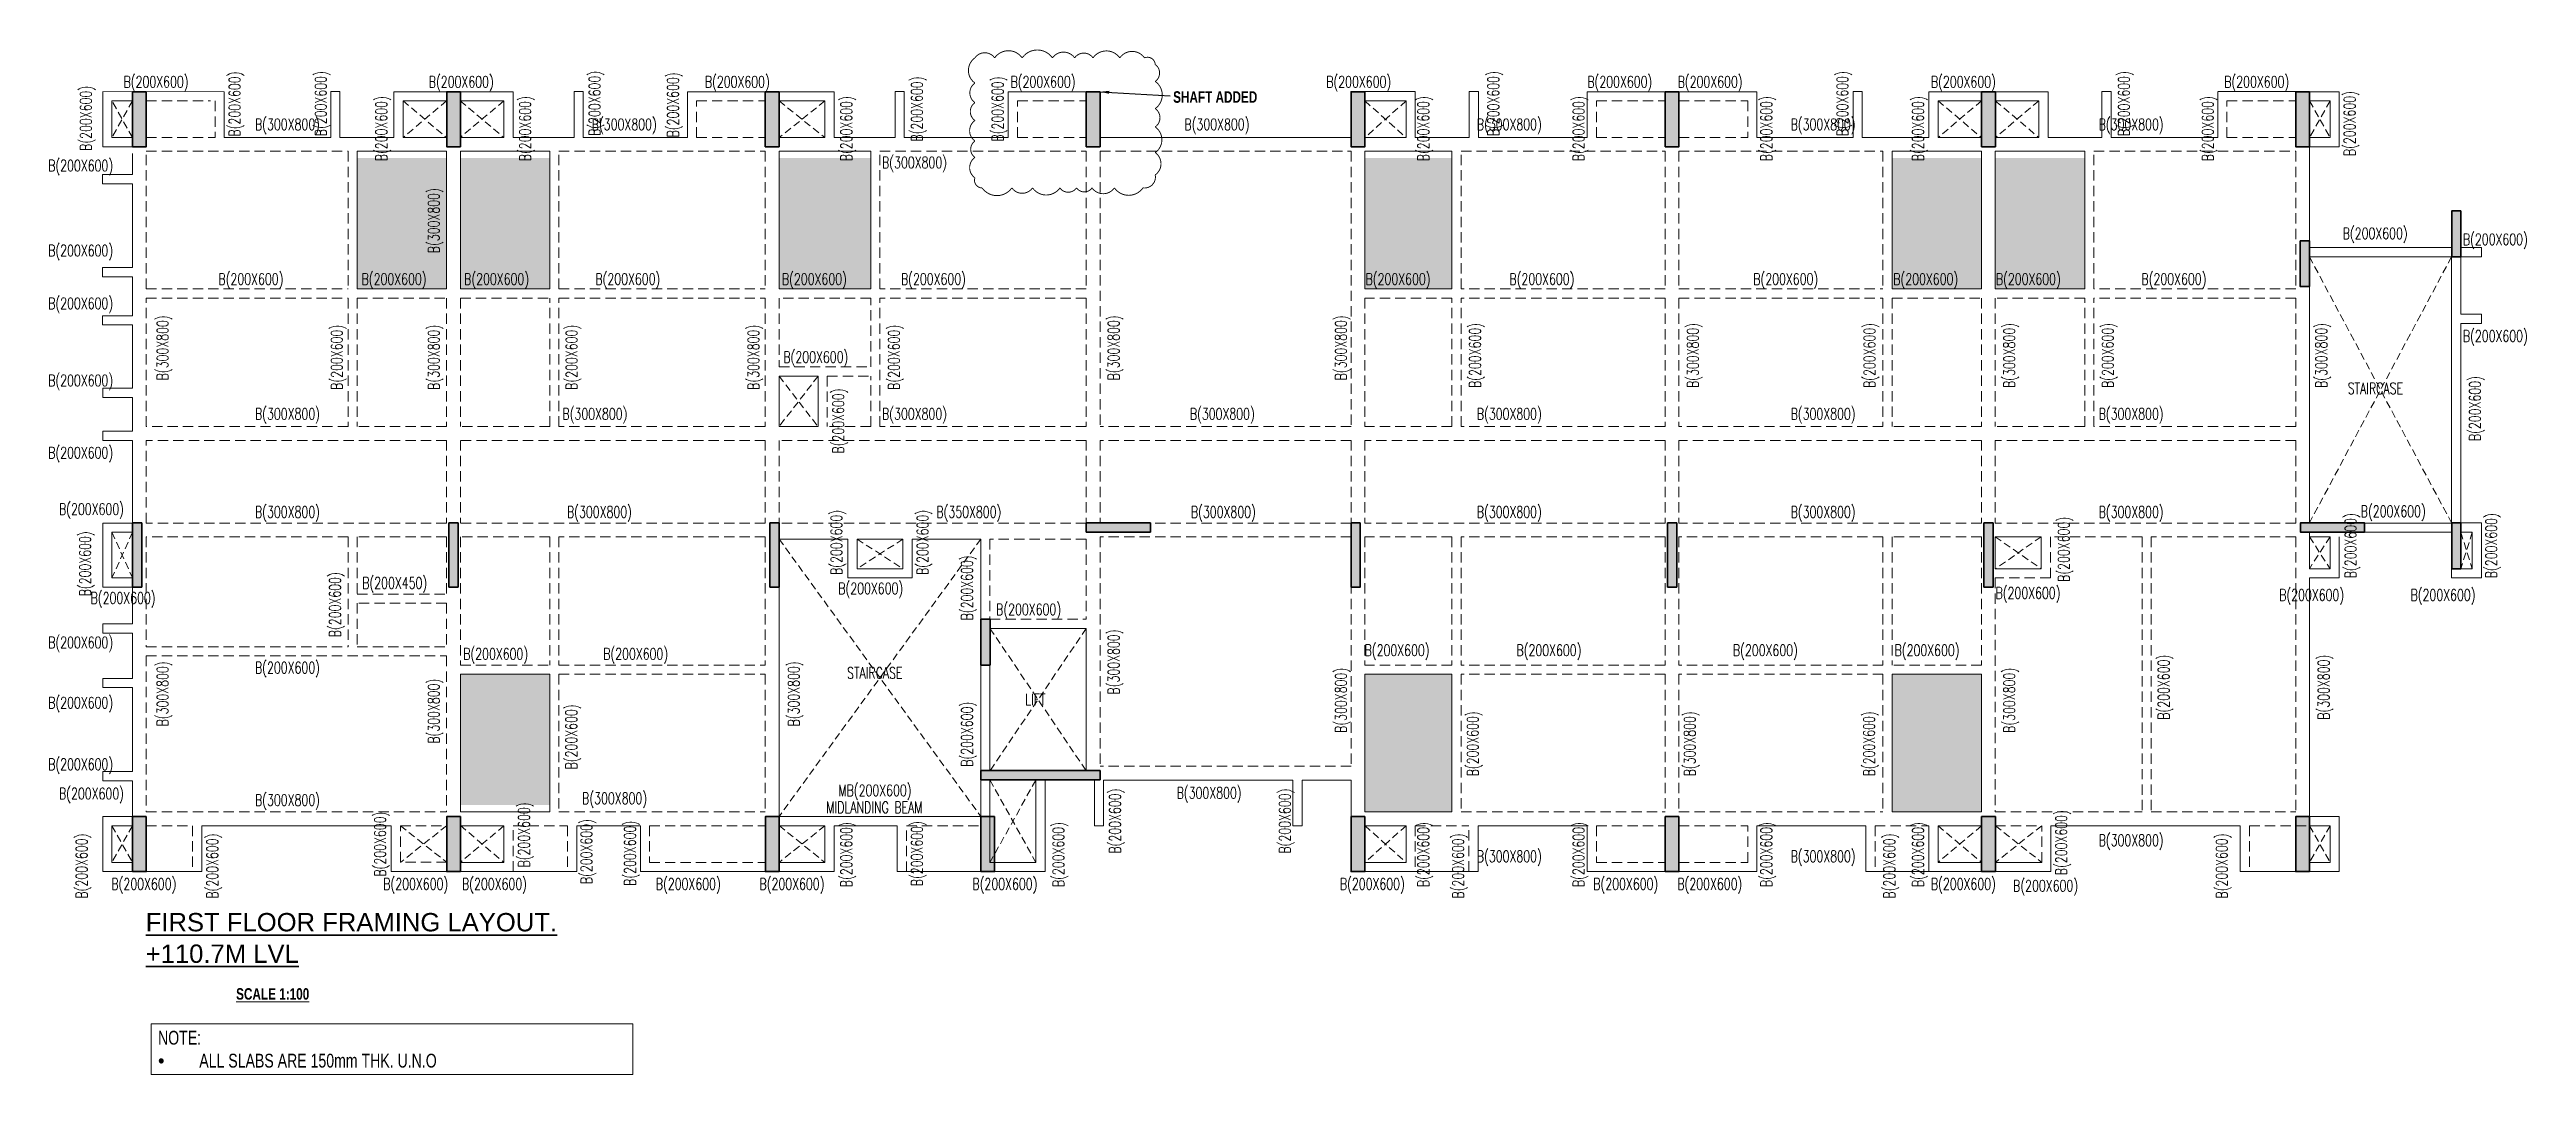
# Model space of a CAD drawing. Header units: millimetres. Extents: x -28 to 53990, y -5 to 22335.
import ezdxf

# ---------------------------------------------------------------- set-up
doc = ezdxf.new("R2010")
doc.units = ezdxf.units.MM
doc.linetypes.add('DASHED', pattern=[0.75, 0.5, -0.25])
doc.linetypes.add('HIDDEN', pattern=[9.525, 6.35, -3.175])
for name, color, linetype, lineweight in [('G-ANNO-TEXT', 7, 'Continuous', 18), ('S-BEAM-IDEN', 2, 'Continuous', 9), ('S-COL HATCH', 8, 'Continuous', 35), ('S-COLS', 6, 'Continuous', 35), ('S-HEADING', 8, 'Continuous', 35), ('S-SUNKEN HATCH', 9, 'Continuous', 35), ('S_FRAMES', 4, 'Continuous', 9), ('STR-CUTOUT', 1, 'Continuous', 13)]:
    doc.layers.add(name, color=color, linetype=linetype, lineweight=lineweight)
doc.styles.add('Dim.s & Anno.(Misc.)', font='ARIALN.TTF')
doc.styles.add('ROMANS', font='romans.shx', dxfattribs={"width": 0.75})
doc.styles.add('SOBHA', font='swisscl.ttf', dxfattribs={"height": 200})
doc.styles.get("Standard").update_dxf_attribs({"font": 'arial.ttf'})
doc.styles.add('Swis721 LtCn BT_2', font='swisscl.ttf', dxfattribs={"height": 244.992296})
doc.dimstyles.new('A-GFC-100', dxfattribs={"dimscale": 100, "dimtxt": 2, "dimasz": 2, "dimexe": 1.5, "dimexo": 0, "dimgap": 1, "dimtad": 1, "dimdec": 0, "dimdsep": 46, "dimtxsty": 'Dim.s & Anno.(Misc.)', "dimblk": 'ARCHTICK', "dimcen": 0, "dimdle": 1.5, "dimclrd": 256, "dimclre": 8, "dimclrt": 6, "dimazin": 2, "dimtfac": 1, "dimtdec": 0, "dimtix": 1, "dimtmove": 2, "dimatfit": 3, "dimfxl": 1, "dimtolj": 1, "dimlwd": -1, "dimlwe": 9, "dimarcsym": 0})

# ---------------------------------------------------------------- blocks, each defined once
blk = doc.blocks.new('A$C3ea4a2f9')
at = {"layer": 'S-COL HATCH'}
h = blk.add_hatch(color=8, dxfattribs=at)
h.dxf.hatch_style = 1
h.paths.add_polyline_path([(300, 17000), (0, 17000), (0, 15800), (300, 15800)])
h = blk.add_hatch(color=8, dxfattribs=at)
h.dxf.hatch_style = 1
h.paths.add_polyline_path([(7151, 17000), (6851, 17000), (6851, 15800), (7151, 15800)])
h = blk.add_hatch(color=8, dxfattribs=at)
h.dxf.hatch_style = 1
h.paths.add_polyline_path([(14100, 17000), (13800, 17000), (13800, 15800), (14100, 15800)])
h = blk.add_hatch(color=8, dxfattribs=at)
h.dxf.hatch_style = 1
h.paths.add_polyline_path([(21100, 17000), (20800, 17000), (20800, 15800), (21100, 15800)])
h = blk.add_hatch(color=8, dxfattribs=at)
h.dxf.hatch_style = 1
h.paths.add_polyline_path([(26875, 17000), (26575, 17000), (26575, 15800), (26875, 15800)])
h = blk.add_hatch(color=8, dxfattribs=at)
h.dxf.hatch_style = 1
h.paths.add_polyline_path([(33725, 17000), (33425, 17000), (33425, 15800), (33725, 15800)])
h = blk.add_hatch(color=8, dxfattribs=at)
h.dxf.hatch_style = 1
h.paths.add_polyline_path([(40626, 17000), (40326, 17000), (40326, 15800), (40626, 15800)])
h = blk.add_hatch(color=8, dxfattribs=at)
h.dxf.hatch_style = 1
h.paths.add_polyline_path([(47475, 17000), (47175, 17000), (47175, 15800), (47475, 15800)])
h = blk.add_hatch(color=8, dxfattribs=at)
h.dxf.hatch_style = 1
h.paths.add_polyline_path([(50777, 14400), (50577, 14400), (50577, 13400), (50777, 13400)])
h = blk.add_hatch(color=8, dxfattribs=at)
h.dxf.hatch_style = 1
h.paths.add_polyline_path([(47276, 12750), (47476, 12750), (47476, 13750), (47276, 13750)])
h = blk.add_hatch(color=8, dxfattribs=at)
h.dxf.hatch_style = 1
h.paths.add_polyline_path([(200, 7600), (0, 7600), (0, 6200), (200, 6200)])
h = blk.add_hatch(color=8, dxfattribs=at)
h.dxf.hatch_style = 1
h.paths.add_polyline_path([(7101, 7600), (6901, 7600), (6901, 6200), (7101, 6200)])
h = blk.add_hatch(color=8, dxfattribs=at)
h.dxf.hatch_style = 1
h.paths.add_polyline_path([(14101, 7600), (13901, 7600), (13901, 6200), (14101, 6200)])
h = blk.add_hatch(color=8, dxfattribs=at)
h.dxf.hatch_style = 1
h.paths.add_polyline_path([(20800, 7600), (20800, 7400), (22200, 7400), (22200, 7600)])
h = blk.add_hatch(color=8, dxfattribs=at)
h.dxf.hatch_style = 1
h.paths.add_polyline_path([(26775, 7600), (26575, 7600), (26575, 6200), (26775, 6200)])
h = blk.add_hatch(color=8, dxfattribs=at)
h.dxf.hatch_style = 1
h.paths.add_polyline_path([(33676, 7600), (33476, 7600), (33476, 6200), (33676, 6200)])
h = blk.add_hatch(color=8, dxfattribs=at)
h.dxf.hatch_style = 1
h.paths.add_polyline_path([(40376, 7600), (40576, 7600), (40576, 6200), (40376, 6200)])
h = blk.add_hatch(color=8, dxfattribs=at)
h.dxf.hatch_style = 1
h.paths.add_polyline_path([(48677, 7400), (48677, 7600), (47277, 7600), (47277, 7400)])
h = blk.add_hatch(color=8, dxfattribs=at)
h.dxf.hatch_style = 1
h.paths.add_polyline_path([(50777, 7600), (50577, 7600), (50577, 6600), (50777, 6600)])
h = blk.add_hatch(color=8, dxfattribs=at)
h.dxf.hatch_style = 1
h.paths.add_polyline_path([(18701, 5500), (18501, 5500), (18501, 4500), (18701, 4500)])
h = blk.add_hatch(color=8, dxfattribs=at)
h.dxf.hatch_style = 1
h.paths.add_polyline_path([(18502, 2200), (18502, 2000), (21101, 2000), (21101, 2200)])
h = blk.add_hatch(color=8, dxfattribs=at)
h.dxf.hatch_style = 1
h.paths.add_polyline_path([(300, 1200), (0, 1200), (0, 0), (300, 0)])
h = blk.add_hatch(color=8, dxfattribs=at)
h.dxf.hatch_style = 1
h.paths.add_polyline_path([(7151, 1200), (6851, 1200), (6851, 0), (7151, 0)])
h = blk.add_hatch(color=8, dxfattribs=at)
h.dxf.hatch_style = 1
h.paths.add_polyline_path([(14101, 1200), (13801, 1200), (13801, 0), (14101, 0)])
h = blk.add_hatch(color=8, dxfattribs=at)
h.dxf.hatch_style = 1
h.paths.add_polyline_path([(18801, 1200), (18501, 1200), (18501, 0), (18801, 0)])
h = blk.add_hatch(color=8, dxfattribs=at)
h.dxf.hatch_style = 1
h.paths.add_polyline_path([(26875, 1200), (26575, 1200), (26575, 0), (26875, 0)])
h = blk.add_hatch(color=8, dxfattribs=at)
h.dxf.hatch_style = 1
h.paths.add_polyline_path([(33726, 1200), (33426, 1200), (33426, 0), (33726, 0)])
h = blk.add_hatch(color=8, dxfattribs=at)
h.dxf.hatch_style = 1
h.paths.add_polyline_path([(40626, 1200), (40326, 1200), (40326, 0), (40626, 0)])
h = blk.add_hatch(color=8, dxfattribs=at)
h.dxf.hatch_style = 1
h.paths.add_polyline_path([(47475, 1200), (47175, 1200), (47175, 0), (47475, 0)])
at = {"layer": 'S-COLS'}
for points in [[(300, 17000), (0, 17000), (0, 15800), (300, 15800)], [(7151, 17000), (6851, 17000), (6851, 15800), (7151, 15800)], [(14100, 17000), (13800, 17000), (13800, 15800), (14100, 15800)], [(21100, 17000), (20800, 17000), (20800, 15800), (21100, 15800)], [(26875, 17000), (26575, 17000), (26575, 15800), (26875, 15800)], [(33725, 17000), (33425, 17000), (33425, 15800), (33725, 15800)], [(40626, 17000), (40326, 17000), (40326, 15800), (40626, 15800)], [(47475, 17000), (47175, 17000), (47175, 15800), (47475, 15800)], [(50777, 14400), (50577, 14400), (50577, 13400), (50777, 13400)], [(47276, 13750), (47476, 13750), (47476, 12750), (47276, 12750)], [(200, 7600), (0, 7600), (0, 6200), (200, 6200)], [(7101, 7600), (6901, 7600), (6901, 6200), (7101, 6200)], [(14101, 7600), (13901, 7600), (13901, 6200), (14101, 6200)], [(22200, 7600), (22200, 7400), (20800, 7400), (20800, 7600)], [(26775, 7600), (26575, 7600), (26575, 6200), (26775, 6200)], [(33676, 7600), (33476, 7600), (33476, 6200), (33676, 6200)], [(40376, 7600), (40576, 7600), (40576, 6200), (40376, 6200)], [(48677, 7400), (48677, 7600), (47277, 7600), (47277, 7400)], [(50777, 7600), (50577, 7600), (50577, 6600), (50777, 6600)], [(18701, 5500), (18501, 5500), (18501, 4500), (18701, 4500)], [(21101, 2200), (21101, 2000), (18502, 2000), (18502, 2200)], [(300, 1200), (0, 1200), (0, 0), (300, 0)], [(7151, 1200), (6851, 1200), (6851, 0), (7151, 0)], [(14101, 1200), (13801, 1200), (13801, 0), (14101, 0)], [(18801, 1200), (18501, 1200), (18501, 0), (18801, 0)], [(26875, 1200), (26575, 1200), (26575, 0), (26875, 0)], [(33726, 1200), (33426, 1200), (33426, 0), (33726, 0)], [(40626, 1200), (40326, 1200), (40326, 0), (40626, 0)], [(47475, 1200), (47175, 1200), (47175, 0), (47475, 0)]]:
    blk.add_lwpolyline(points, close=True, dxfattribs=at)
blk = doc.blocks.new('COLUMNS FROM LGF')
blk.add_blockref('A$C3ea4a2f9', (715961, -21291))
blk = doc.blocks.new('_ArchTick')
at = {"color": 0, "linetype": 'ByBlock', "const_width": 0.15}
blk.add_lwpolyline([(-0.5, -0.5), (0.5, 0.5)], dxfattribs=at)

msp = doc.modelspace()

# ---------------------------------------------------------------- hatches: boundary and pattern name
at = {"layer": 'S-SUNKEN HATCH'}
h = msp.add_hatch(dxfattribs=at)
h.set_pattern_fill('CROSS', color=256, scale=25)
h.set_pattern_definition([(0, (-615219.25, -78268.44), (158.75, 158.75), [79.375, -238.125]), (90, (-615179.56, -78308.13), (-158.75, 158.75), [79.375, -238.125])])
h.paths.add_polyline_path([(6683, 17119), (8633, 17119), (8633, 19969), (6683, 19969)])
h.paths.add_polyline_path([(8933, 17119), (10883, 17119), (10883, 19969), (8933, 19969), (8933, 19869)])
h.paths.add_polyline_path([(10883, 8719), (8933, 8719), (8933, 5769), (8933, 5769), (8933, 5869), (10883, 5869)])
h.paths.add_polyline_path([(17883, 19969), (15883, 19969), (15883, 17119), (17883, 17119)])
h.paths.add_polyline_path([(28658, 17119), (30558, 17119), (30558, 19969), (28658, 19969), (28658, 19869)])
h.paths.add_polyline_path([(30558, 8719), (28658, 8719), (28658, 5769), (28658, 5769), (28658, 5719), (30558, 5719)])
h.paths.add_polyline_path([(40158, 5719), (42108, 5719), (42108, 8719), (40158, 8719)])
h.paths.add_polyline_path([(42108, 19969), (40158, 19969), (40158, 17119), (42108, 17119)])
h.paths.add_polyline_path([(42408, 17119), (44358, 17119), (44358, 19969), (42408, 19969), (42408, 19869)])

# ---------------------------------------------------------------- linework, layer by layer
at = {"const_width": 20}
msp.add_lwpolyline([(20154, 22154, 0.520567), (20154, 21606, 0.520567), (20154, 21179, 0.520567), (20154, 20789, 0.520567), (20154, 20342, 0.520567), (20154, 19984, 0.520567), (20154, 19539, 0.520567), (20310, 19320, 0.520567), (20958, 19320, 0.520567), (21410, 19320, 0.520567), (22007, 19320, 0.520567), (22370, 19320, 0.520567), (22707, 19320, 0.520567), (23196, 19320, 0.520567), (23818, 19320, 0.520567), (24085, 19603, 0.520567), (24085, 20089, 0.520567), (24085, 20649, 0.520567), (24085, 21049, 0.520567), (24085, 21641, 0.520567), (24085, 22010, 0.520567), (23853, 22154, 0.520567), (23312, 22154, 0.520567), (22729, 22154, 0.520567), (22328, 22154, 0.520567), (21844, 22154, 0.520567), (21184, 22154, 0.520567), (20584, 22154, 0.520567)], format="xyb", close=True, dxfattribs=at)
at = {"layer": 'S_FRAMES'}
for p, q in [((1132, 21418), (3782, 21417)), ((1132, 20217), (1132, 21417)), ((3782, 21417), (3783, 20417)), ((8632, 21217), (8632, 20417)), ((8932, 21417), (8932, 21417)), ((8932, 21217), (8932, 20417)), ((15882, 21417), (15882, 21417)), ((15882, 21217), (15882, 20417)), ((22882, 21417), (22882, 21417)), ((28357, 21418), (28357, 21418)), ((28657, 21218), (28657, 20417)), ((35507, 21417), (35507, 21417)), ((42107, 21217), (42107, 20417)), ((42407, 21417), (42407, 21417)), ((42407, 21217), (42407, 20417)), ((47257, 21418), (49257, 21418)), ((47257, 20416), (47257, 21417)), ((49257, 21418), (49257, 21418)), ((49257, 21418), (49257, 18017)), ((1781, 20217), (1131, 20218)), ((1782, 19612), (1782, 20069)), ((3782, 20417), (6106, 20417)), ((6306, 20417), (7482, 20417)), ((6682, 20117), (8632, 20117)), ((6682, 20117), (6682, 17117)), ((7682, 20417), (8632, 20417)), ((8632, 20117), (8632, 17117)), ((8932, 20417), (9882, 20417)), ((8932, 20117), (8932, 17117)), ((8932, 20117), (10882, 20117)), ((10082, 20417), (11412, 20417)), ((10882, 17117), (10882, 20117)), ((11612, 20417), (13882, 20417)), ((15882, 20417), (16882, 20417)), ((15882, 20117), (15882, 17117)), ((15882, 20117), (17882, 20117)), ((17082, 20417), (18413, 20417)), ((17882, 17117), (17882, 20117)), ((18613, 20417), (20882, 20417)), ((22882, 20417), (28357, 20417)), ((28657, 20417), (29557, 20417)), ((28657, 20117), (28657, 17117)), ((28657, 20117), (30557, 20117)), ((29757, 20417), (30933, 20417)), ((30557, 17117), (30557, 20117)), ((31133, 20417), (33507, 20417)), ((37207, 20417), (39303, 20417)), ((39503, 20417), (40957, 20417)), ((40157, 20117), (42107, 20117)), ((40157, 20117), (40157, 17117)), ((41157, 20417), (42107, 20417)), ((42107, 20117), (42107, 17117)), ((42407, 20417), (43357, 20417)), ((42407, 20117), (42407, 17117)), ((42407, 20117), (44357, 20117)), ((43557, 20417), (44733, 20417)), ((44357, 17117), (44357, 20117)), ((44933, 20417), (47257, 20417)), ((1782, 17582), (1782, 19412)), ((52357, 18017), (49257, 18017)), ((52557, 18017), (53008, 18017)), ((53008, 18017), (53008, 17817)), ((1782, 16532), (1782, 17382)), ((6682, 17117), (8632, 17117)), ((8932, 17117), (10882, 17117)), ((17882, 17117), (15882, 17117)), ((30557, 17117), (28657, 17117)), ((40157, 17117), (42107, 17117)), ((44357, 17117), (42407, 17117)), ((1782, 14952), (1782, 16332)), ((52557, 16567), (53008, 16567)), ((53008, 16567), (53008, 16367)), ((15882, 15217), (15882, 14117)), ((15882, 15217), (16732, 15217)), ((16732, 15217), (16732, 14117)), ((1782, 14017), (1782, 14752)), ((16732, 14117), (15882, 14117)), ((1782, 12015), (1782, 13817)), ((15882, 11665), (15882, 5617)), ((17382, 11665), (15882, 11665)), ((18582, 11665), (17582, 11665)), ((20282, 11665), (18782, 11665)), ((20282, 11665), (20282, 5617)), ((42407, 11715), (42407, 11017)), ((43408, 11715), (42407, 11715)), ((1782, 11017), (1782, 9817)), ((1782, 9617), (1782, 8627)), ((20482, 9717), (20482, 6611)), ((20482, 9717), (22582, 9717)), ((22582, 9717), (22582, 6611)), ((8932, 8717), (8932, 5717)), ((8932, 8717), (10882, 8717)), ((10882, 8717), (10882, 5717)), ((28657, 8717), (28657, 5717)), ((30557, 8717), (28657, 8717)), ((30557, 8717), (30557, 5717)), ((40157, 8717), (40157, 5717)), ((42107, 8717), (40157, 8717)), ((42107, 8717), (42107, 5717)), ((1782, 8427), (1782, 6597)), ((22582, 6611), (20482, 6611)), ((1782, 6397), (1782, 5617)), ((21482, 4618), (21482, 6411)), ((28357, 6411), (27288, 6411)), ((28357, 4417), (28357, 6411)), ((1782, 5617), (1132, 5616)), ((1133, 5617), (1133, 4417)), ((2082, 5417), (2082, 4417)), ((3293, 5417), (7423, 5417)), ((7423, 5417), (7423, 4417)), ((8932, 5717), (10882, 5717)), ((8932, 5417), (9882, 5417)), ((11469, 5417), (12857, 5417)), ((15882, 5617), (20282, 5617)), ((15882, 5417), (16882, 5417)), ((15882, 4617), (15882, 5417)), ((17082, 5417), (18459, 5417)), ((28657, 5717), (30557, 5717)), ((28657, 5417), (29557, 5417)), ((28657, 4617), (28657, 5417)), ((31127, 5417), (33507, 5417)), ((31127, 5417), (31127, 4417)), ((37207, 5417), (39583, 5417)), ((39583, 4418), (39583, 5417)), ((40157, 5717), (42107, 5717)), ((40957, 5417), (40957, 4418)), ((41157, 5417), (42107, 5417)), ((42107, 4618), (42107, 5417)), ((42407, 4418), (42407, 5417)), ((43619, 5417), (43619, 4418)), ((47749, 4417), (47749, 5417)), ((49257, 5617), (49907, 5616)), ((49906, 5617), (49906, 4417)), ((1133, 4417), (3293, 4417)), ((7423, 4417), (11469, 4417)), ((8932, 4417), (8932, 4417)), ((15882, 4417), (15882, 4417)), ((21682, 4418), (21682, 4418)), ((28357, 4417), (28357, 4417)), ((31127, 4417), (28357, 4417)), ((35507, 4418), (35507, 4418)), ((39583, 4418), (43619, 4418)), ((42407, 4418), (42407, 4418)), ((47749, 4417), (48957, 4417)), ((49906, 4417), (48957, 4417)), ((49257, 4766), (49257, 4766))]:
    msp.add_line(p, q, dxfattribs=at)
at = {"layer": 'S_FRAMES', "linetype": 'DASHED', "ltscale": 450}
for p, q in [((2082, 20417), (2082, 21217)), ((2082, 21217), (3482, 21217)), ((3582, 21217), (3583, 20417)), ((15582, 21217), (15582, 20417)), ((22582, 21217), (22582, 20417)), ((35207, 21217), (35207, 20417)), ((35507, 21217), (35507, 20417)), ((48957, 21218), (48957, 20417)), ((2082, 20417), (3582, 20417)), ((2082, 17117), (2082, 20117)), ((2082, 20117), (6482, 20117)), ((6482, 20117), (6482, 17117)), ((11082, 20117), (15582, 20117)), ((11082, 17117), (11082, 20117)), ((14082, 20417), (15582, 20417)), ((15582, 20117), (15582, 17117)), ((18082, 20117), (22582, 20117)), ((18082, 17117), (18082, 20117)), ((21082, 20417), (22582, 20417)), ((22582, 20117), (22582, 17117)), ((22882, 20117), (22882, 14117)), ((22882, 20117), (28357, 20117)), ((28357, 20117), (28357, 14117)), ((30757, 20117), (35207, 20117)), ((30757, 17117), (30757, 20117)), ((33707, 20417), (35207, 20417)), ((35207, 20117), (35207, 17117)), ((35507, 20417), (37007, 20417)), ((35507, 20117), (35507, 17117)), ((35507, 20117), (39957, 20117)), ((39957, 20117), (39957, 17117)), ((44557, 20117), (48957, 20117)), ((44557, 17117), (44557, 20117)), ((47457, 20417), (48957, 20417)), ((48957, 20117), (48957, 17117)), ((2082, 17117), (6482, 17117)), ((2082, 14117), (2082, 16917)), ((2082, 16917), (6482, 16917)), ((6482, 16917), (6482, 14117)), ((6682, 16917), (8632, 16917)), ((6682, 16917), (6682, 14117)), ((8632, 16917), (8632, 14117)), ((8932, 16917), (8932, 14117)), ((8932, 16917), (10882, 16917)), ((10882, 14117), (10882, 16918)), ((11082, 17117), (15582, 17117)), ((11082, 14117), (11082, 16918)), ((11082, 16917), (15582, 16917)), ((15582, 16917), (15582, 14117)), ((15882, 16917), (15882, 15417)), ((17882, 16917), (15882, 16917)), ((17882, 15417), (17882, 16917)), ((22582, 17117), (18082, 17117)), ((22582, 16917), (18082, 16917)), ((18082, 14117), (18082, 16917)), ((22582, 16917), (22582, 14117)), ((28657, 16917), (28657, 14117)), ((30557, 16917), (28657, 16917)), ((30557, 14117), (30557, 16918)), ((35207, 17117), (30757, 17117)), ((30757, 14117), (30757, 16918)), ((35207, 16917), (30757, 16917)), ((35207, 16917), (35207, 14117)), ((35507, 17117), (39957, 17117)), ((35507, 16917), (35507, 14117)), ((35507, 16917), (39957, 16917)), ((39957, 16917), (39957, 14117)), ((40157, 16917), (42107, 16917)), ((40157, 16917), (40157, 14117)), ((42107, 16917), (42107, 14117)), ((42407, 16917), (42407, 14117)), ((44357, 16917), (42407, 16917)), ((44357, 14117), (44357, 16918)), ((48957, 17117), (44557, 17117)), ((44557, 14117), (44557, 16918)), ((48957, 16917), (44557, 16917)), ((48957, 16917), (48957, 14117)), ((15882, 15417), (17882, 15417)), ((16932, 15217), (16932, 14117)), ((16932, 15217), (17882, 15217)), ((17882, 14117), (17882, 15217)), ((6482, 14117), (2082, 14117)), ((8632, 14117), (6682, 14117)), ((10882, 14117), (8932, 14117)), ((15582, 14117), (11082, 14117)), ((17882, 14117), (16932, 14117)), ((22582, 14117), (18082, 14117)), ((28357, 14117), (22882, 14117)), ((30557, 14117), (28657, 14117)), ((35207, 14117), (30757, 14117)), ((39957, 14117), (35507, 14117)), ((42107, 14117), (40157, 14117)), ((44357, 14117), (42407, 14117)), ((48957, 14117), (44557, 14117)), ((2082, 12015), (2082, 13817)), ((8632, 13817), (2082, 13817)), ((8632, 13817), (8632, 12015)), ((8932, 13817), (8932, 12015)), ((15582, 13817), (8932, 13817)), ((15582, 13817), (15582, 12015)), ((15882, 13817), (15882, 12015)), ((22582, 13817), (15882, 13817)), ((22582, 13817), (22582, 12015)), ((22882, 13817), (22882, 12015)), ((28357, 13817), (22882, 13817)), ((28357, 13817), (28357, 12015)), ((28657, 13817), (28657, 12015)), ((35207, 13817), (28657, 13817)), ((35207, 13817), (35207, 12015)), ((35507, 13817), (35507, 12015)), ((42107, 13817), (35507, 13817)), ((42107, 13817), (42107, 12015)), ((42407, 13817), (42407, 12015)), ((48957, 13817), (42407, 13817)), ((48957, 13817), (48957, 12015)), ((15582, 12015), (8932, 12015)), ((22582, 12015), (15882, 12015)), ((28357, 12015), (22882, 12015)), ((35207, 12015), (28657, 12015)), ((42107, 12015), (35507, 12015)), ((48957, 12015), (42407, 12015)), ((2082, 11715), (2082, 9317)), ((6482, 11715), (6482, 9317)), ((6682, 11715), (6682, 10467)), ((8932, 11715), (8932, 8917)), ((10882, 11715), (8932, 11715)), ((10882, 11715), (10882, 8917)), ((15582, 11715), (11082, 11715)), ((11082, 11715), (11082, 8917)), ((15582, 11715), (15582, 8917)), ((22582, 11665), (20482, 11665)), ((20482, 11665), (20482, 9917)), ((22582, 11665), (22582, 9917)), ((22882, 11715), (22882, 6711)), ((28357, 11715), (22882, 11715)), ((28357, 11715), (28357, 6711)), ((28657, 11715), (28657, 8917)), ((30557, 11715), (28657, 11715)), ((30557, 11715), (30557, 8917)), ((35207, 11715), (30757, 11715)), ((30757, 11715), (30757, 8917)), ((35207, 11715), (35207, 8917)), ((35507, 11715), (35507, 8917)), ((39957, 11715), (35507, 11715)), ((39957, 11715), (39957, 8917)), ((42107, 11715), (40157, 11715)), ((40157, 11715), (40157, 8917)), ((42107, 11715), (42107, 8917)), ((45607, 11715), (43608, 11715)), ((45607, 11715), (45607, 5717)), ((48957, 11715), (45807, 11715)), ((45807, 11715), (45807, 5717)), ((48957, 11715), (48957, 5717)), ((42407, 10817), (42407, 5717)), ((6682, 10467), (8632, 10467)), ((6682, 10267), (6682, 9317)), ((8632, 10267), (6682, 10267)), ((20482, 9917), (22582, 9917)), ((2082, 9317), (6482, 9317)), ((6682, 9317), (8632, 9317)), ((2082, 9117), (2082, 5717)), ((2082, 9117), (8632, 9117)), ((8932, 8917), (10882, 8917)), ((11082, 8917), (15582, 8917)), ((11082, 8717), (11082, 5717)), ((11082, 8717), (15582, 8717)), ((15582, 8717), (15582, 5717)), ((30557, 8917), (28657, 8917)), ((35207, 8917), (30757, 8917)), ((35207, 8717), (30757, 8717)), ((30757, 8717), (30757, 5717)), ((35207, 8717), (35207, 5717)), ((39957, 8917), (35507, 8917)), ((35507, 8717), (35507, 5717)), ((39957, 8717), (35507, 8717)), ((39957, 8717), (39957, 5717)), ((42107, 8917), (40157, 8917)), ((28357, 6711), (22882, 6711)), ((2082, 5717), (8632, 5717)), ((2082, 5417), (3093, 5417)), ((3093, 5417), (3093, 4413)), ((7623, 5417), (8632, 5417)), ((7623, 4619), (7623, 5417)), ((10082, 5417), (11269, 5417)), ((10082, 4417), (10082, 5417)), ((11082, 5717), (15582, 5717)), ((11269, 5417), (11269, 4413)), ((13057, 5417), (15582, 5417)), ((15582, 4617), (15582, 5417)), ((18659, 5417), (20282, 5417)), ((18659, 4413), (18659, 5417)), ((29757, 5417), (30927, 5417)), ((29757, 5417), (29757, 4417)), ((30757, 5717), (35207, 5717)), ((30927, 4417), (30927, 5417)), ((33707, 5417), (35207, 5417)), ((35207, 4618), (35207, 5417)), ((35507, 5717), (39957, 5717)), ((35507, 5417), (37007, 5417)), ((35507, 4618), (35507, 5417)), ((39783, 5417), (40957, 5417)), ((39783, 5417), (39783, 4417)), ((42407, 5717), (45607, 5717)), ((42407, 5417), (43419, 5417)), ((43419, 4617), (43419, 5417)), ((45807, 5717), (48957, 5717)), ((47949, 5417), (47949, 4417)), ((7623, 4413), (7623, 4417)), ((43419, 4417), (43419, 4418)), ((47949, 4417), (47749, 4417))]:
    msp.add_line(p, q, dxfattribs=at)
at = {"layer": 'S_FRAMES', "linetype": 'Continuous', "ltscale": 450}
for p, q in [((52357, 18817), (52357, 18017)), ((52557, 18817), (52357, 18817)), ((52557, 18817), (52557, 18017)), ((49257, 17817), (49257, 12017)), ((52357, 17817), (49257, 17817)), ((52357, 17817), (52357, 12015)), ((52557, 17817), (52557, 16567)), ((52557, 17817), (53008, 17817)), ((52557, 16367), (52557, 11017)), ((52557, 16367), (53008, 16367)), ((52357, 12015), (49257, 12015)), ((1782, 11815), (1782, 11217)), ((49257, 11815), (49257, 11017)), ((49707, 11715), (49257, 11715)), ((52357, 11815), (49907, 11815)), ((52357, 11815), (52357, 11017)), ((49257, 10817), (49257, 5417)), ((52557, 11017), (52357, 11017)), ((3293, 4417), (3293, 5417)), ((11469, 4417), (11469, 5417))]:
    msp.add_line(p, q, dxfattribs=at)
for points in [[(1782, 21217), (1332, 21217), (1331, 20417), (1782, 20417), (1782, 21217)], [(6106, 20416), (6106, 21419), (6306, 21419), (6306, 20416)], [(11412, 20417), (11412, 21419), (11612, 21419), (11612, 20417)], [(18413, 20417), (18413, 21419), (18613, 21419), (18613, 20417)], [(30933, 20417), (30933, 21419), (31133, 21419), (31133, 20417)], [(39303, 20417), (39303, 21419), (39503, 21419), (39503, 20417)], [(44733, 20417), (44733, 21419), (44933, 21419), (44933, 20417)], [(1782, 19612), (1130, 19612), (1130, 19412), (1782, 19412)], [(1782, 17582), (1130, 17582), (1130, 17382), (1782, 17382)], [(1782, 16532), (1130, 16532), (1130, 16332), (1782, 16332)], [(1782, 14952), (1131, 14952), (1131, 14752), (1782, 14752)], [(1783, 14017), (1131, 14017), (1131, 13817), (1783, 13817)], [(52357, 11015), (52357, 10817), (53007, 10817), (53007, 12017), (52557, 12017)], [(1782, 11815), (1333, 11815), (1332, 10817), (1782, 10817)], [(49707, 11715), (49707, 11017), (49257, 11017)], [(49257, 10817), (49907, 10817), (49907, 11715)], [(52556, 11817), (52807, 11817), (52807, 11017), (52557, 11017)], [(1783, 9817), (1131, 9817), (1131, 9617), (1783, 9617)], [(1783, 8627), (1131, 8627), (1131, 8427), (1783, 8427)], [(1783, 6597), (1131, 6597), (1131, 6397), (1783, 6397)], [(1782, 4617), (1332, 4617), (1332, 5417), (1782, 5417), (1782, 4617)], [(49257, 4617), (49707, 4617), (49707, 5417), (49257, 5417), (49257, 4617)]]:
    msp.add_lwpolyline(points, dxfattribs=at)
at = {"layer": 'S_FRAMES'}
for points in [[(7482, 20417), (7482, 21417), (10082, 21417), (10082, 20417)], [(7682, 20417), (7682, 21217), (8632, 21217)], [(8932, 21217), (9882, 21217), (9882, 20417)], [(13882, 20417), (13882, 21417), (17082, 21417), (17082, 20417)], [(15882, 21217), (16882, 21217), (16882, 20417)], [(20882, 20417), (20882, 21417), (22882, 21417), (22882, 20417)], [(29757, 20417), (29757, 21418), (28357, 21418), (28357, 20417)], [(29557, 20417), (29557, 21218), (28657, 21218)], [(33507, 20417), (33507, 21417), (37207, 21417), (37207, 20417)], [(40957, 20417), (40957, 21417), (43557, 21417), (43557, 20417)], [(41157, 20417), (41157, 21217), (42107, 21217)], [(42407, 21217), (43357, 21217), (43357, 20417)], [(49258, 21417), (49907, 21417), (49907, 20217), (49257, 20217)], [(49259, 21217), (49707, 21217), (49707, 20417), (49257, 20417)], [(1782, 12015), (1133, 12015), (1131, 10617), (1782, 10617)], [(17382, 11665), (17382, 10817), (18782, 10817), (18782, 11665)], [(17582, 11665), (17582, 11017), (18582, 11017), (18582, 11665)], [(43408, 11715), (43408, 11017), (42407, 11017)], [(18459, 5417), (18459, 4418), (21682, 4418), (21682, 6411)], [(21482, 6411), (20482, 6411), (20482, 4618), (21482, 4618)], [(22758, 6411), (21682, 6411)], [(22958, 6411), (22958, 5411), (22758, 5411), (22758, 6411)], [(27088, 6411), (22958, 6411)], [(27288, 6411), (27288, 5411), (27088, 5411), (27088, 6411)], [(8932, 5417), (8932, 4617), (9882, 4617), (9882, 5417)], [(12857, 5417), (12857, 4417), (17082, 4417), (17082, 5417)], [(15882, 4617), (16882, 4617), (16882, 5417)], [(29557, 5417), (29557, 4617), (28657, 4617)], [(33507, 5417), (33507, 4418), (37207, 4418), (37207, 5417)], [(41157, 5417), (41157, 4618), (42107, 4618)], [(43619, 5417), (47749, 5417)], [(42407, 4617), (43419, 4617)]]:
    msp.add_lwpolyline(points, dxfattribs=at)
at = {"layer": 'S_FRAMES', "linetype": 'DASHED', "ltscale": 450}
for points in [[(14082, 20417), (14082, 21217), (15582, 21217)], [(21082, 20417), (21082, 21217), (22582, 21217)], [(33707, 20417), (33707, 21217), (35207, 21217)], [(35507, 21217), (37007, 21217), (37007, 20417)], [(47457, 20417), (47457, 21218), (48957, 21218)], [(8632, 12015), (2082, 12015)], [(6482, 11715), (2082, 11715)], [(8632, 11715), (6682, 11715)], [(8632, 11715), (8632, 10467)], [(43608, 11715), (43608, 10817), (42407, 10817)], [(8632, 10267), (8632, 9317)], [(8632, 9117), (8632, 5717)], [(13057, 5417), (13057, 4617), (15582, 4617)], [(33707, 5417), (33707, 4618), (35207, 4618)], [(35507, 4618), (37007, 4618), (37007, 5417)], [(47949, 5417), (49257, 5417)], [(8633, 4619), (7623, 4619)]]:
    msp.add_lwpolyline(points, dxfattribs=at)
at = {"layer": 'STR-CUTOUT', "color": 1, "linetype": 'HIDDEN', "ltscale": 25}
for p, q in [((1782, 21217), (1332, 20417)), ((1781, 20417), (1332, 21217)), ((7682, 21217), (8632, 20415)), ((8632, 21217), (7682, 20417)), ((8929, 21218), (9882, 20415)), ((9882, 21217), (8929, 20417)), ((15882, 21217), (16882, 20416)), ((16882, 21217), (15882, 20416)), ((28657, 21217), (29557, 20416)), ((29557, 21217), (28657, 20416)), ((42107, 21217), (41157, 20416)), ((41157, 21217), (42107, 20416)), ((42407, 21217), (43358, 20417)), ((43357, 21217), (42408, 20417)), ((49259, 21217), (49707, 20417)), ((49707, 21217), (49260, 20417)), ((49257, 17817), (52357, 12017)), ((52357, 17817), (49257, 12017)), ((16732, 15217), (15882, 14117)), ((15882, 15217), (16732, 14117)), ((1782, 11815), (1332, 10817)), ((1333, 11815), (1781, 10821)), ((20282, 11665), (15882, 5617)), ((15882, 11665), (20282, 5617)), ((18582, 11665), (17582, 11017)), ((17582, 11665), (18582, 11017)), ((43408, 11715), (42407, 11017)), ((42407, 11715), (43408, 11017)), ((49707, 11715), (49257, 11017)), ((49257, 11715), (49707, 11017)), ((52559, 11817), (52807, 11017)), ((52807, 11817), (52561, 11017)), ((22582, 9717), (20482, 6617)), ((20482, 9717), (22582, 6611)), ((20482, 6413), (21482, 4618)), ((21482, 6411), (20482, 4618)), ((1781, 5417), (1332, 4617)), ((1332, 5417), (1781, 4617)), ((8632, 5417), (7623, 4615)), ((7623, 5417), (8633, 4619)), ((8931, 5419), (9882, 4617)), ((9882, 5417), (8931, 4617)), ((15882, 5419), (16882, 4617)), ((16882, 5417), (15882, 4617)), ((28657, 5418), (29557, 4617)), ((29557, 5416), (28657, 4617)), ((41157, 5417), (42107, 4617)), ((42107, 5416), (41157, 4616)), ((43419, 5417), (42408, 4616)), ((42408, 5417), (43419, 4617)), ((49707, 5417), (49258, 4617)), ((49258, 5417), (49706, 4617))]:
    msp.add_line(p, q, dxfattribs=at)

# ---------------------------------------------------------------- block references
at = {"layer": 'S-BEAM-IDEN'}
msp.add_blockref('COLUMNS FROM LGF', (-714179, 25708), dxfattribs=at)

# ---------------------------------------------------------------- texts
at = {"layer": 'G-ANNO-TEXT', "color": 1, "char_height": 250, "width": 4617, "attachment_point": 1, "line_spacing_factor": 0.971848, "style": 'Swis721 LtCn BT_2'}
for s, insert in [('{\\fSwis721 LtCn BT|b1|i0|c0|p34;SHAFT ADDED}', (24476, 21426)), ('{\\fSwis721 LtCn BT|b1|i0|c0|p34;\\LSCALE 1:100}', (4041, 1875))]:
    msp.add_mtext(s, dxfattribs=dict(at, insert=insert))
at = {"layer": 'G-ANNO-TEXT', "color": 6, "insert": (2338, 543), "char_height": 300, "width": 10202.56, "attachment_point": 4, "style": 'SOBHA', "bg_fill": 16, "box_fill_scale": 1.5, "bg_fill_color": 256, "bg_fill_transparency": 0}
msp.add_mtext('NOTE: \\P\\pxi-3,l3,t3;{\\fSymbol|b0|i0|c2|p18;·^I}ALL SLABS ARE 150mm THK. U.N.O', dxfattribs=at)
at = {"layer": 'S-BEAM-IDEN', "color": 1, "style": 'ROMANS', "width": 0.7}
for s, p in [('B(200X600)', (1587, 21507)), ('B(200X600)', (8242, 21507)), ('B(200X600)', (14263, 21507)), ('B(200X600)', (20931, 21507)), ('B(200X600)', (27815, 21507)), ('B(200X600)', (33509, 21507)), ('B(200X600)', (35479, 21507)), ('B(200X600)', (41002, 21507)), ('B(200X600)', (47399, 21507)), ('B(200X600)', (-58, 19681)), ('B(200X600)', (49983, 18202)), ('B(200X600)', (52603, 18072)), ('B(200X600)', (-58, 17828)), ('B(200X600)', (3656, 17207)), ('B(200X600)', (6778, 17207)), ('B(200X600)', (9014, 17207)), ('B(200X600)', (11876, 17207)), ('B(200X600)', (15944, 17207)), ('B(200X600)', (18541, 17207)), ('B(200X600)', (28673, 17207)), ('B(200X600)', (31810, 17207)), ('B(200X600)', (37128, 17207)), ('B(200X600)', (40181, 17207)), ('B(200X600)', (42418, 17207)), ('B(200X600)', (45594, 17207)), ('B(200X600)', (-58, 16676)), ('B(200X600)', (52603, 15965)), ('B(200X600)', (15976, 15506)), ('B(200X600)', (-58, 14996)), ('B(200X600)', (-58, 13421)), ('B(200X600)', (179, 12192)), ('B(200X600)', (50377, 12145)), ('B(200X600)', (868, 10255)), ('B(200X600)', (17173, 10463)), ('B(200X600)', (20616, 10005)), ('B(200X600)', (42411, 10364)), ('B(200X600)', (48597, 10321)), ('B(200X600)', (51462, 10321)), ('B(200X600)', (-58, 9285)), ('B(200X600)', (8993, 9037)), ('B(200X600)', (12046, 9037)), ('B(200X600)', (28652, 9116)), ('B(200X600)', (31964, 9116)), ('B(200X600)', (36684, 9116)), ('B(200X600)', (40210, 9116)), ('B(200X600)', (4453, 8736)), ('B(200X600)', (-58, 7972)), ('B(200X600)', (-58, 6630)), ('B(200X600)', (179, 5992)), ('MB(200X600)', (17175, 6061)), ('MIDLANDING BEAM', (16911, 5692)), ('B(200X600)', (1321, 4021)), ('B(200X600)', (7250, 4021)), ('B(200X600)', (8968, 4021)), ('B(200X600)', (13194, 4021)), ('B(200X600)', (15455, 4021)), ('B(200X600)', (20099, 4022)), ('B(200X600)', (28112, 4022)), ('B(200X600)', (33639, 4022)), ('B(200X600)', (35472, 4022)), ('B(200X600)', (41002, 4022)), ('B(200X600)', (42795, 3982))]:
    msp.add_text(s, height=250, dxfattribs=at).set_placement(p)
for p in [(4132, 20438), (6013, 20446), (11984, 20452), (13694, 20420), (19013, 20330), (20774, 20330), (31585, 20447), (39197, 20447), (45336, 20447), (889, 20126), (7334, 19901), (10468, 19901), (17473, 19901), (30058, 19901), (33442, 19901), (37538, 19901), (40845, 19901), (47165, 19901), (50259, 20012), (6362, 14917), (11481, 14917), (18512, 14917), (31185, 14958), (39788, 14958), (44985, 14958), (52991, 13799), (17297, 13528), (17259, 10882), (19137, 10882), (44024, 10731), (50279, 10810), (53346, 10810), (872, 10417), (6322, 9524), (20107, 9892), (46202, 7726), (11477, 6643), (20107, 6700), (31136, 6493), (39779, 6493), (23334, 4808), (27037, 4808), (7306, 4306), (10444, 4506), (11807, 4142), (12755, 4105), (17473, 4076), (19012, 4097), (22100, 4077), (30058, 4077), (33442, 4077), (37538, 4077), (40845, 4077), (43969, 4337), (798, 3827), (3648, 3827), (30816, 3828), (40220, 3828), (47471, 3828)]:
    msp.add_text('B(200X600)', height=250, rotation=90, dxfattribs=at).set_placement(p)
at = {"layer": 'S-BEAM-IDEN', "color": 3, "style": 'ROMANS', "width": 0.7}
for s, p in [('B(300X800)', (4453, 20578)), ('B(300X800)', (11797, 20578)), ('B(300X800)', (24723, 20578)), ('B(300X800)', (31099, 20578)), ('B(300X800)', (37943, 20578)), ('B(300X800)', (44661, 20578)), ('B(300X800)', (18128, 19748)), ('STAIRCASE', (50091, 14824)), ('STAIRCASE', (50091, 14823)), ('B(300X800)', (4453, 14269)), ('B(300X800)', (11157, 14269)), ('B(300X800)', (18128, 14269)), ('B(300X800)', (24840, 14269)), ('B(300X800)', (31099, 14269)), ('B(300X800)', (37943, 14269)), ('B(300X800)', (44661, 14269)), ('B(300X800)', (4453, 12130)), ('B(300X800)', (11257, 12130)), ('B(350X800)', (19313, 12130)), ('B(300X800)', (24863, 12130)), ('B(300X800)', (31099, 12130)), ('B(300X800)', (37943, 12130)), ('B(300X800)', (44661, 12130)), ('B(200X450)', (6791, 10583)), ('STAIRCASE', (17366, 8623)), ('STAIRCASE', (17366, 8622)), ('LIFT', (21250, 8043)), ('LIFT', (21250, 8042)), ('B(300X800)', (4453, 5849)), ('B(300X800)', (11587, 5888)), ('B(300X800)', (24553, 6007)), ('B(300X800)', (31099, 4625)), ('B(300X800)', (37943, 4625)), ('B(300X800)', (44661, 4974))]:
    msp.add_text(s, height=250, dxfattribs=at).set_placement(p)
for p in [(8476, 17896), (2562, 15124), (8476, 14917), (15448, 14917), (23304, 15124), (28259, 15124), (35935, 14957), (42835, 14958), (49641, 14958), (23304, 8276), (2562, 7581), (16327, 7581), (28259, 7439), (42835, 7439), (49692, 7726), (8476, 7204), (35869, 6493)]:
    msp.add_text('B(300X800)', height=250, rotation=90, dxfattribs=at).set_placement(p)
at = {"layer": 'S-HEADING', "color": 6}
for s, p in [('%%UFIRST FLOOR FRAMING LAYOUT.', (2069, 3114)), ('%%U+110.7M LVL', (2069, 2427))]:
    msp.add_text(s, height=400, rotation=359.9972, dxfattribs=at).set_placement(p)

# ---------------------------------------------------------------- leaders
msp.add_leader([(22882, 21415), (24413, 21325)], dimstyle='A-GFC-100', override={"dimgap": 1, "dimtad": 0, "dimclrd": 1})

doc.saveas('drawing.dxf')
